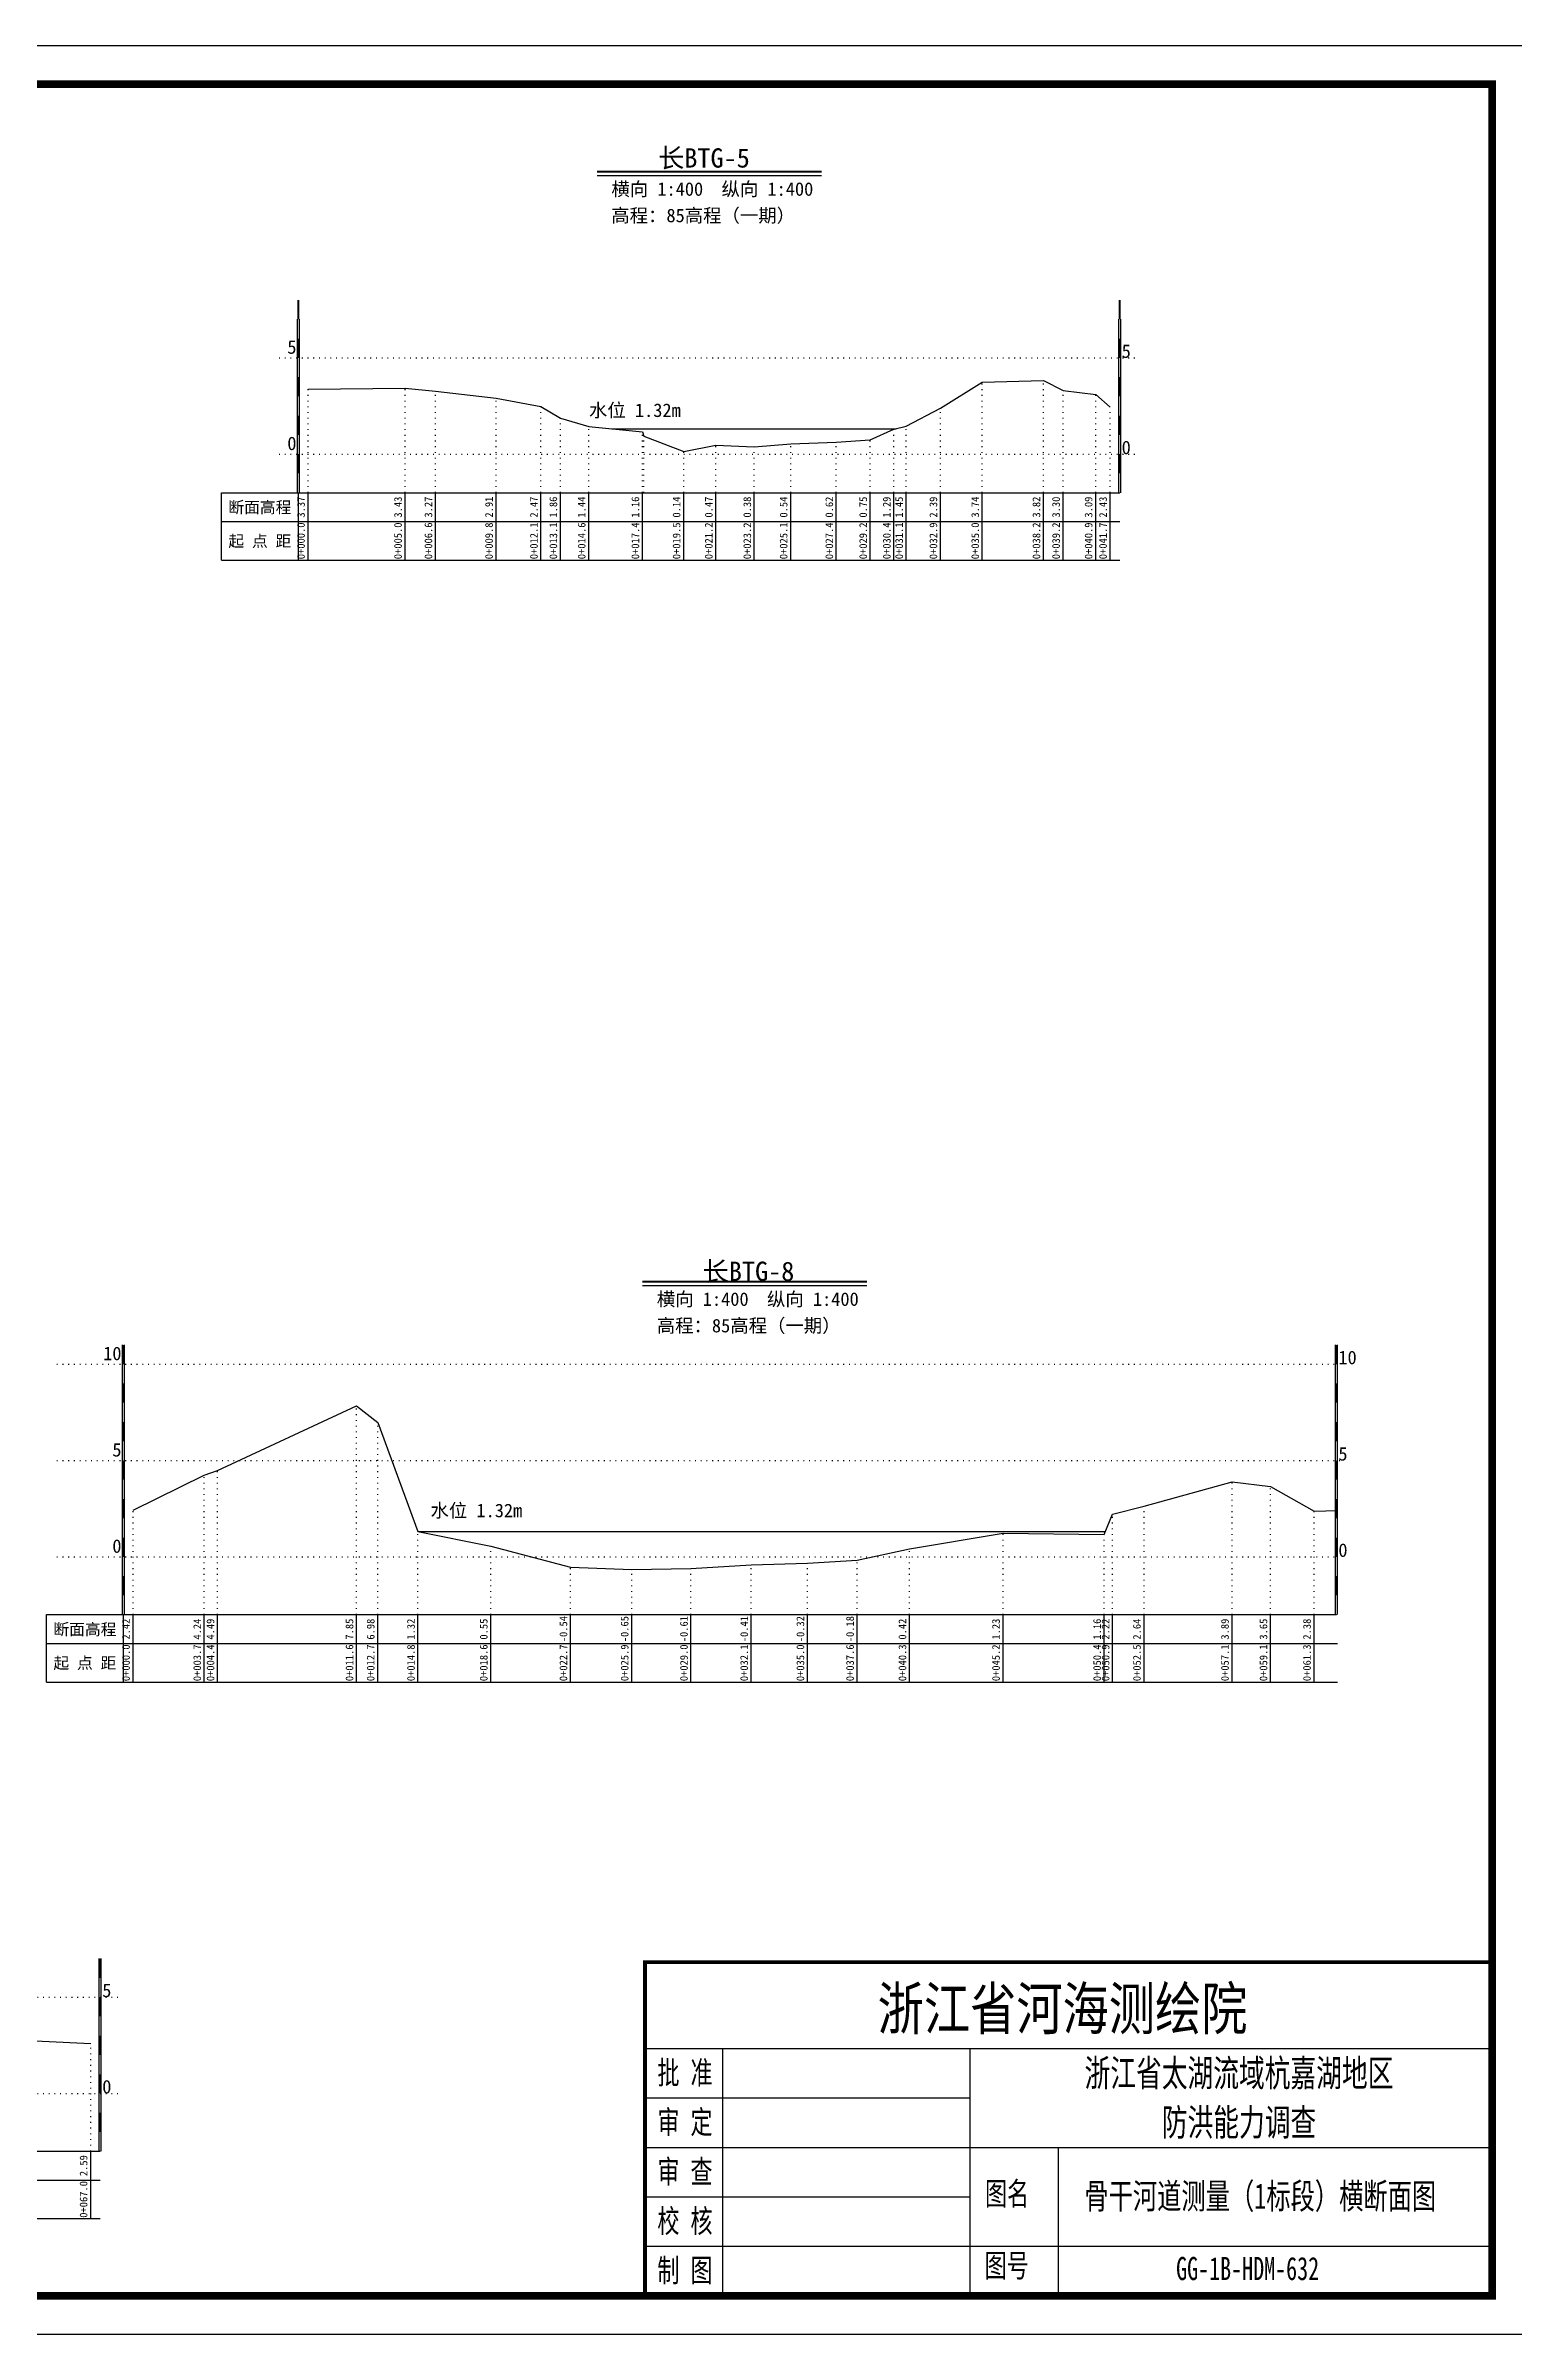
# Model space of a CAD drawing. Header units: millimetres. Extents: x 518104 to 521506, y 3371901 to 3372198.
# Drawn here: x 518828.5 to 519019, y 3371900.9 to 3372197.9 of the extents above; entities that cross this region are included whole.
import ezdxf
from ezdxf.enums import TextEntityAlignment as Align

# ---------------------------------------------------------------- set-up
doc = ezdxf.new("R2010")
doc.units = ezdxf.units.MM
doc.header["$LTSCALE"] = 0.4
doc.header["$MEASUREMENT"] = 0
doc.linetypes.add('X4', pattern=[1.6, 0, -1.6])
for name, color, linetype in [('DMX', 1, 'Continuous'), ('TEXT', 7, 'Continuous'), ('zdm1', 5, 'Continuous'), ('ZDMT5', 3, 'Continuous'), ('图框', 7, 'Continuous'), ('断面名称', 5, 'Continuous'), ('比例尺', 3, 'Continuous'), ('水位', 4, 'Continuous')]:
    doc.layers.add(name, color=color, linetype=linetype)
doc.styles.add('HDM', font='仿宋_GB2312.ttf')
doc.styles.add('tk2', font='SimSun.ttf', dxfattribs={"width": 0.8})

msp = doc.modelspace()

# ---------------------------------------------------------------- linework, layer by layer
at = {"lineweight": 100, "const_width": 0.5}
msp.add_lwpolyline([(519016.26, 3371949.15), (518906.26, 3371949.15), (518906.26, 3371905.87), (519016.26, 3371905.87), (519016.26, 3371949.15)], dxfattribs=at)
at = {"layer": 'DMX', "linetype": 'Continuous', "flags": 128}
for points in [[(518862.51, 3372153.3), (518875.11, 3372153.45), (518879.06, 3372153.05), (518886.94, 3372152.15), (518892.76, 3372151.05), (518895.29, 3372149.52), (518898.96, 3372148.47), (518905.94, 3372147.77), (518906.11, 3372147.2), (518911.29, 3372145.22), (518915.46, 3372146.05), (518920.46, 3372145.82), (518925.19, 3372146.22), (518931.11, 3372146.42), (518935.51, 3372146.75), (518938.59, 3372148.1), (518940.19, 3372148.5), (518944.64, 3372150.85), (518950.06, 3372154.22), (518958.01, 3372154.42), (518960.56, 3372153.12), (518964.79, 3372152.6), (518966.66, 3372150.95)], [(518839.79, 3372007.81), (518849.04, 3372012.36), (518850.77, 3372012.98), (518868.82, 3372021.38), (518871.57, 3372019.21), (518876.79, 3372005.06), (518886.24, 3372003.13), (518896.59, 3372000.41), (518904.54, 3372000.13), (518912.24, 3372000.23), (518920.07, 3372000.73), (518927.37, 3372000.96), (518933.82, 3372001.31), (518940.62, 3372002.81), (518952.77, 3372004.83), (518965.89, 3372004.66), (518965.89, 3372004.66), (518966.99, 3372007.31), (518971.07, 3372008.36), (518982.49, 3372011.48), (518987.49, 3372010.88), (518993.14, 3372007.71), (518996.17, 3372007.77)], [(518666.84, 3371938.3), (518677.49, 3371938.27), (518688.26, 3371938.07), (518718.96, 3371938.25), (518722.36, 3371938.92), (518727.51, 3371942.7), (518735.21, 3371943.1), (518742.01, 3371934.25), (518748.89, 3371932.95), (518757.04, 3371930.97), (518762.09, 3371931.9), (518767.21, 3371932.1), (518773.36, 3371931.65), (518780.69, 3371930.97), (518785.89, 3371931.17), (518788.54, 3371931.6), (518793.04, 3371932.25), (518800.86, 3371936.6), (518800.86, 3371936.6), (518803.64, 3371940.32), (518809.54, 3371942.17), (518817.24, 3371942.05), (518822.56, 3371939.17), (518834.29, 3371938.6)]]:
    msp.add_lwpolyline(points, dxfattribs=at)
at = {"layer": 'TEXT', "color": 0}
for p, q in [((518906.26, 3371937.95, 0), (519016.26, 3371937.95, 0)), ((518916.34, 3371937.95, 0), (518916.34, 3371912.29, 0)), ((518948.43, 3371937.95, 0), (518948.43, 3371912.29, 0)), ((518906.26, 3371931.54, 0), (518948.43, 3371931.54, 0)), ((518906.26, 3371925.12, 0), (518948.43, 3371925.12, 0)), ((518948.43, 3371925.12, 0), (519016.26, 3371925.12, 0)), ((518959.91, 3371925.12, 0), (518959.91, 3371905.87, 0)), ((518906.26, 3371918.7, 0), (518948.43, 3371918.7, 0)), ((518906.26, 3371912.29, 0), (519016.26, 3371912.29, 0)), ((518916.34, 3371912.29, 0), (518916.34, 3371905.87, 0)), ((518948.43, 3371912.29, 0), (518948.43, 3371905.87, 0))]:
    msp.add_line(p, q, dxfattribs=at)
at = {"layer": 'zdm1', "linetype": 'Continuous'}
for p, q in [((518861.14, 3372139.87), (518861.14, 3372162.37)), ((518861.39, 3372139.87), (518861.39, 3372162.37)), ((518967.79, 3372139.87), (518967.79, 3372162.37)), ((518968.04, 3372139.87), (518968.04, 3372162.37)), ((518851.26, 3372139.87), (518862.51, 3372139.87)), ((518851.26, 3372131.12), (518851.26, 3372139.87)), ((518861.26, 3372131.12), (518861.26, 3372139.87)), ((518862.51, 3372139.87), (518967.91, 3372139.87)), ((518851.26, 3372136.12), (518967.91, 3372136.12)), ((518851.26, 3372131.12), (518967.91, 3372131.12)), ((518838.42, 3371994.26), (518838.42, 3372029.26)), ((518838.67, 3371994.26), (518838.67, 3372029.26)), ((518995.92, 3371994.26), (518995.92, 3372029.26)), ((518996.17, 3371994.26), (518996.17, 3372029.26)), ((518828.54, 3371994.26), (518839.79, 3371994.26)), ((518828.54, 3371985.51), (518828.54, 3371994.26)), ((518833.65, 3371994.26), (518996.05, 3371994.26)), ((518838.54, 3371985.51), (518838.54, 3371994.26)), ((518828.54, 3371990.51), (518996.17, 3371990.51)), ((518828.54, 3371985.51), (518996.17, 3371985.51)), ((518835.41, 3371924.62), (518835.41, 3371949.62)), ((518835.66, 3371924.62), (518835.66, 3371949.62)), ((518666.84, 3371924.62), (518835.54, 3371924.62)), ((518655.59, 3371920.87), (518835.54, 3371920.87)), ((518655.59, 3371915.87), (518835.54, 3371915.87))]:
    msp.add_line(p, q, dxfattribs=at)
at = {"layer": 'zdm1', "linetype": 'X4'}
for p, q in [((518858.76, 3372157.37), (518970.41, 3372157.37)), ((518858.76, 3372144.87), (518970.41, 3372144.87)), ((518829.9, 3372026.76), (518996.17, 3372026.76)), ((518829.9, 3372014.26), (518996.9, 3372014.26)), ((518829.9, 3372001.76), (518996.17, 3372001.76)), ((518663.09, 3371944.62), (518838.04, 3371944.62)), ((518663.09, 3371932.12), (518838.04, 3371932.12))]:
    msp.add_line(p, q, dxfattribs=at)
at = {"layer": 'zdm1', "linetype": 'Continuous', "flags": 128}
for points in [[(518861.26, 3372162.37, 0.25, 0.25, 0), (518861.26, 3372164.87, 0.25, 0.25, 0)], [(518967.91, 3372162.37, 0.25, 0.25, 0), (518967.91, 3372164.87, 0.25, 0.25, 0)], [(518861.26, 3372157.37, 0.25, 0.25, 0), (518861.26, 3372159.87, 0.25, 0.25, 0)], [(518967.91, 3372157.37, 0.25, 0.25, 0), (518967.91, 3372159.87, 0.25, 0.25, 0)], [(518861.26, 3372152.37, 0.25, 0.25, 0), (518861.26, 3372154.87, 0.25, 0.25, 0)], [(518967.91, 3372152.37, 0.25, 0.25, 0), (518967.91, 3372154.87, 0.25, 0.25, 0)], [(518861.26, 3372147.37, 0.25, 0.25, 0), (518861.26, 3372149.87, 0.25, 0.25, 0)], [(518967.91, 3372147.37, 0.25, 0.25, 0), (518967.91, 3372149.87, 0.25, 0.25, 0)], [(518861.26, 3372142.37, 0.25, 0.25, 0), (518861.26, 3372144.87, 0.25, 0.25, 0)], [(518967.91, 3372142.37, 0.25, 0.25, 0), (518967.91, 3372144.87, 0.25, 0.25, 0)], [(518838.54, 3372026.76, 0.25, 0.25, 0), (518838.54, 3372029.26, 0.25, 0.25, 0)], [(518996.05, 3372026.76, 0.25, 0.25, 0), (518996.05, 3372029.26, 0.25, 0.25, 0)], [(518838.54, 3372021.76, 0.25, 0.25, 0), (518838.54, 3372024.26, 0.25, 0.25, 0)], [(518996.05, 3372021.76, 0.25, 0.25, 0), (518996.05, 3372024.26, 0.25, 0.25, 0)], [(518838.54, 3372016.76, 0.25, 0.25, 0), (518838.54, 3372019.26, 0.25, 0.25, 0)], [(518996.05, 3372016.76, 0.25, 0.25, 0), (518996.05, 3372019.26, 0.25, 0.25, 0)], [(518838.54, 3372011.76, 0.25, 0.25, 0), (518838.54, 3372014.26, 0.25, 0.25, 0)], [(518996.05, 3372011.76, 0.25, 0.25, 0), (518996.05, 3372014.26, 0.25, 0.25, 0)], [(518838.54, 3372006.76, 0.25, 0.25, 0), (518838.54, 3372009.26, 0.25, 0.25, 0)], [(518996.05, 3372006.76, 0.25, 0.25, 0), (518996.05, 3372009.26, 0.25, 0.25, 0)], [(518838.54, 3372001.76, 0.25, 0.25, 0), (518838.54, 3372004.26, 0.25, 0.25, 0)], [(518996.05, 3372001.76, 0.25, 0.25, 0), (518996.05, 3372004.26, 0.25, 0.25, 0)], [(518838.54, 3371996.76, 0.25, 0.25, 0), (518838.54, 3371999.26, 0.25, 0.25, 0)], [(518996.05, 3371996.76, 0.25, 0.25, 0), (518996.05, 3371999.26, 0.25, 0.25, 0)], [(518835.54, 3371947.12, 0.25, 0.25, 0), (518835.54, 3371949.62, 0.25, 0.25, 0)], [(518835.54, 3371942.12, 0.25, 0.25, 0), (518835.54, 3371944.62, 0.25, 0.25, 0)], [(518835.54, 3371937.12, 0.25, 0.25, 0), (518835.54, 3371939.62, 0.25, 0.25, 0)], [(518835.54, 3371932.12, 0.25, 0.25, 0), (518835.54, 3371934.62, 0.25, 0.25, 0)], [(518835.54, 3371927.12, 0.25, 0.25, 0), (518835.54, 3371929.62, 0.25, 0.25, 0)]]:
    msp.add_lwpolyline(points, format="xyseb", dxfattribs=at)
at = {"layer": 'ZDMT5', "linetype": 'X4'}
for p, q in [((518862.51, 3372139.87), (518862.51, 3372153.3)), ((518875.11, 3372139.87), (518875.11, 3372153.45)), ((518879.06, 3372139.87), (518879.06, 3372153.05)), ((518950.06, 3372139.87), (518950.06, 3372154.22)), ((518958.01, 3372139.87), (518958.01, 3372154.42)), ((518960.56, 3372139.87), (518960.56, 3372153.12)), ((518886.94, 3372139.87), (518886.94, 3372152.15)), ((518892.76, 3372139.87), (518892.76, 3372151.05)), ((518944.64, 3372139.87), (518944.64, 3372150.85)), ((518964.79, 3372139.87), (518964.79, 3372152.6)), ((518966.66, 3372139.87), (518966.66, 3372150.95)), ((518895.29, 3372139.87), (518895.29, 3372149.52)), ((518898.96, 3372139.87), (518898.96, 3372148.47)), ((518905.94, 3372139.87), (518905.94, 3372147.77)), ((518906.11, 3372139.87), (518906.11, 3372147.2)), ((518938.59, 3372139.87), (518938.59, 3372148.1)), ((518940.19, 3372139.87), (518940.19, 3372148.5)), ((518911.29, 3372139.87), (518911.29, 3372145.22)), ((518915.46, 3372139.87), (518915.46, 3372146.05)), ((518920.46, 3372139.87), (518920.46, 3372145.82)), ((518925.19, 3372139.87), (518925.19, 3372146.22)), ((518931.11, 3372139.87), (518931.11, 3372146.42)), ((518935.51, 3372139.87), (518935.51, 3372146.75)), ((518868.82, 3371994.26), (518868.82, 3372021.38)), ((518871.57, 3371994.26), (518871.57, 3372019.21)), ((518849.04, 3371994.26), (518849.04, 3372012.36)), ((518850.77, 3371994.26), (518850.77, 3372012.98)), ((518982.49, 3371994.26), (518982.49, 3372011.48)), ((518987.49, 3371994.26), (518987.49, 3372010.88)), ((518839.79, 3371994.26), (518839.79, 3372007.81)), ((518971.07, 3371994.26), (518971.07, 3372008.36)), ((518993.14, 3371994.26), (518993.14, 3372007.71)), ((518876.79, 3371994.26), (518876.79, 3372005.06)), ((518952.77, 3371994.26), (518952.77, 3372004.83)), ((518965.89, 3371994.26), (518965.89, 3372004.66)), ((518965.89, 3371994.26), (518965.89, 3372004.66)), ((518966.99, 3371994.26), (518966.99, 3372007.31)), ((518886.24, 3371994.26), (518886.24, 3372003.13)), ((518940.62, 3371994.26), (518940.62, 3372002.81)), ((518896.59, 3371994.26), (518896.59, 3372000.41)), ((518904.54, 3371994.26), (518904.54, 3372000.13)), ((518912.24, 3371994.26), (518912.24, 3372000.23)), ((518920.07, 3371994.26), (518920.07, 3372000.73)), ((518927.37, 3371994.26), (518927.37, 3372000.96)), ((518933.82, 3371994.26), (518933.82, 3372001.31)), ((518834.29, 3371924.62), (518834.29, 3371938.6))]:
    msp.add_line(p, q, dxfattribs=at)
at = {"layer": 'ZDMT5', "linetype": 'Continuous'}
for p, q in [((518862.51, 3372131.12), (518862.51, 3372139.87)), ((518875.11, 3372131.12), (518875.11, 3372139.87)), ((518879.06, 3372131.12), (518879.06, 3372139.87)), ((518886.94, 3372131.12), (518886.94, 3372139.87)), ((518892.76, 3372131.12), (518892.76, 3372139.87)), ((518895.29, 3372131.12), (518895.29, 3372139.87)), ((518898.96, 3372131.12), (518898.96, 3372139.87)), ((518905.94, 3372131.12), (518905.94, 3372139.87)), ((518911.29, 3372131.12), (518911.29, 3372139.87)), ((518915.46, 3372131.12), (518915.46, 3372139.87)), ((518920.46, 3372131.12), (518920.46, 3372139.87)), ((518925.19, 3372131.12), (518925.19, 3372139.87)), ((518931.11, 3372131.12), (518931.11, 3372139.87)), ((518935.51, 3372131.12), (518935.51, 3372139.87)), ((518938.59, 3372131.12), (518938.59, 3372139.87)), ((518940.19, 3372131.12), (518940.19, 3372139.87)), ((518944.64, 3372131.12), (518944.64, 3372139.87)), ((518950.06, 3372131.12), (518950.06, 3372139.87)), ((518958.01, 3372131.12), (518958.01, 3372139.87)), ((518960.56, 3372131.12), (518960.56, 3372139.87)), ((518964.79, 3372131.12), (518964.79, 3372139.87)), ((518966.66, 3372131.12), (518966.66, 3372139.87)), ((518839.79, 3371985.51), (518839.79, 3371994.26)), ((518849.04, 3371985.51), (518849.04, 3371994.26)), ((518850.77, 3371985.51), (518850.77, 3371994.26)), ((518868.82, 3371985.51), (518868.82, 3371994.26)), ((518871.57, 3371985.51), (518871.57, 3371994.26)), ((518876.79, 3371985.51), (518876.79, 3371994.26)), ((518886.24, 3371985.51), (518886.24, 3371994.26)), ((518896.59, 3371985.51), (518896.59, 3371994.26)), ((518904.54, 3371985.51), (518904.54, 3371994.26)), ((518912.24, 3371985.51), (518912.24, 3371994.26)), ((518920.07, 3371985.51), (518920.07, 3371994.26)), ((518927.37, 3371985.51), (518927.37, 3371994.26)), ((518933.82, 3371985.51), (518933.82, 3371994.26)), ((518940.62, 3371985.51), (518940.62, 3371994.26)), ((518952.77, 3371985.51), (518952.77, 3371994.26)), ((518965.89, 3371985.51), (518965.89, 3371994.26)), ((518966.99, 3371985.51), (518966.99, 3371994.26)), ((518971.07, 3371985.51), (518971.07, 3371994.26)), ((518982.49, 3371985.51), (518982.49, 3371994.26)), ((518987.49, 3371985.51), (518987.49, 3371994.26)), ((518993.14, 3371985.51), (518993.14, 3371994.26)), ((518834.29, 3371915.87), (518834.29, 3371924.62))]:
    msp.add_line(p, q, dxfattribs=at)
at = {"layer": '图框', "flags": 128}
msp.add_lwpolyline([(518601.26, 3371900.87), (519021.26, 3371900.87), (519021.26, 3372197.87), (518601.26, 3372197.87)], close=True, dxfattribs=at)
at = {"layer": '图框', "const_width": 1, "flags": 128}
msp.add_lwpolyline([(518626.26, 3371905.87), (519016.26, 3371905.87), (519016.26, 3372192.87), (518626.26, 3372192.87)], close=True, dxfattribs=at)
at = {"layer": '比例尺', "color": 3, "linetype": 'Continuous', "lineweight": 40}
for p, q in [((518900.05, 3372181.55), (518929.17, 3372181.55)), ((518905.95, 3372037.48), (518935.08, 3372037.48))]:
    msp.add_line(p, q, dxfattribs=at)
at = {"layer": '比例尺', "color": 3, "linetype": 'Continuous'}
for p, q in [((518900.05, 3372181.05), (518929.17, 3372181.05)), ((518905.95, 3372036.98), (518935.08, 3372036.98))]:
    msp.add_line(p, q, dxfattribs=at)
at = {"layer": '水位', "color": 6, "linetype": 'Continuous'}
for p, q in [((518901.95, 3372148.17), (518938.89, 3372148.17)), ((518876.79, 3372005.06), (518966.06, 3372005.06))]:
    msp.add_line(p, q, dxfattribs=at)

# ---------------------------------------------------------------- texts
at = {"layer": 'TEXT', "color": 7, "ltscale": 8, "style": 'tk2'}
for tag, p, s, height, width in [('浙江省河海测绘院', (518936.48, 3371940.39, 0), '（单位名称）', 5.5, 0.8), ('批 准', (518907.88, 3371933.32, 0), '批准', 3, 0.7), ('审 定', (518907.88, 3371926.91, 0), '审定', 3, 0.7), ('审 查', (518907.88, 3371920.49, 0), '审 查', 3, 0.7), ('图名', (518950.42, 3371917.62, 0), '审查', 3, 0.7), ('校 核', (518907.88, 3371914.07, 0), '校 核', 3, 0.7), ('制 图', (518907.88, 3371907.66, 0), '制 图', 3, 0.7), ('图号', (518950.37, 3371908.29, 0), '图号', 3, 0.7)]:
    msp.add_attdef(tag, p, s, height=height, dxfattribs=dict(at, width=width))
at = {"layer": 'TEXT', "color": 0, "style": 'tk2', "width": 0.7}
for tag, text, height, p in [('浙江省太湖流域杭嘉湖地区', '浙江省太湖流域杭嘉湖地区', 3.5, (518983.4, 3371934.77, -206.67)), ('防洪能力调查', '防洪能力调查', 3.5, (518983.4, 3371928.38, -206.67)), ('骨干河道测量（1标段）横断面图', '骨干河道测量（1标段）横断面图', 3.3, (518986.16, 3371918.8, -206.67)), ('GG-1B-HDM-632', 'GG-1B-HDM-001', 3, (518984.52, 3371909.4, -206.67))]:
    msp.add_attdef(tag, text=text, height=height, dxfattribs=at).set_placement(p, align=Align.MIDDLE_CENTER)
at = {"layer": 'zdm1', "linetype": 'Continuous', "style": 'HDM'}
for s, p in [('5', (518861.01, 3372157.37)), ('0', (518861.01, 3372144.87)), ('10', (518838.29, 3372026.76)), ('5', (518838.29, 3372014.26)), ('0', (518838.29, 3372001.76))]:
    msp.add_text(s, height=1.75, dxfattribs=at).set_placement(p, align=Align.BOTTOM_RIGHT)
for s, p in [('5', (518968.16, 3372157.37)), ('0', (518968.16, 3372144.87)), ('10', (518996.3, 3372026.76)), ('5', (518996.3, 3372014.26)), ('0', (518996.3, 3372001.76)), ('5', (518835.79, 3371944.62)), ('0', (518835.79, 3371932.12))]:
    msp.add_text(s, height=1.75, dxfattribs=at).set_placement(p)
for s, p in [('断面高程', (518856.26, 3372138)), ('起 点 距', (518856.26, 3372133.62)), ('断面高程', (518833.54, 3371992.38)), ('起 点 距', (518833.54, 3371988.01))]:
    msp.add_text(s, height=1.5, dxfattribs=at).set_placement(p, align=Align.MIDDLE)
at = {"layer": 'ZDMT5', "linetype": 'Continuous', "style": 'HDM'}
for s, p in [('3.37', (518862.39, 3372138)), ('3.43', (518874.99, 3372138)), ('3.27', (518878.94, 3372138)), ('2.91', (518886.81, 3372138)), ('2.47', (518892.64, 3372138)), ('1.86', (518895.16, 3372138)), ('1.44', (518898.84, 3372138)), ('1.16', (518905.81, 3372138)), ('0.14', (518911.16, 3372138)), ('0.47', (518915.34, 3372138)), ('0.38', (518920.34, 3372138)), ('0.54', (518925.06, 3372138)), ('0.62', (518930.99, 3372138)), ('0.75', (518935.39, 3372138)), ('1.29', (518938.46, 3372138)), ('1.45', (518940.06, 3372138)), ('2.39', (518944.51, 3372138)), ('3.74', (518949.94, 3372138)), ('3.82', (518957.89, 3372138)), ('3.30', (518960.44, 3372138)), ('3.09', (518964.66, 3372138)), ('2.43', (518966.54, 3372138)), ('0+000.0', (518862.39, 3372133.62)), ('0+005.0', (518874.99, 3372133.62)), ('0+006.6', (518878.94, 3372133.62)), ('0+009.8', (518886.81, 3372133.62)), ('0+012.1', (518892.64, 3372133.62)), ('0+013.1', (518895.16, 3372133.62)), ('0+014.6', (518898.84, 3372133.62)), ('0+017.4', (518905.81, 3372133.62)), ('0+019.5', (518911.16, 3372133.62)), ('0+021.2', (518915.34, 3372133.62)), ('0+023.2', (518920.34, 3372133.62)), ('0+025.1', (518925.06, 3372133.62)), ('0+027.4', (518930.99, 3372133.62)), ('0+029.2', (518935.39, 3372133.62)), ('0+030.4', (518938.46, 3372133.62)), ('0+031.1', (518940.06, 3372133.62)), ('0+032.9', (518944.51, 3372133.62)), ('0+035.0', (518949.94, 3372133.62)), ('0+038.2', (518957.89, 3372133.62)), ('0+039.2', (518960.44, 3372133.62)), ('0+040.9', (518964.66, 3372133.62)), ('0+041.7', (518966.54, 3372133.62)), ('2.42', (518839.67, 3371992.38)), ('4.24', (518848.92, 3371992.38)), ('4.49', (518850.64, 3371992.38)), ('7.85', (518868.69, 3371992.38)), ('6.98', (518871.44, 3371992.38)), ('1.32', (518876.67, 3371992.38)), ('0.55', (518886.12, 3371992.38)), ('-0.54', (518896.47, 3371992.38)), ('-0.65', (518904.42, 3371992.38)), ('-0.61', (518912.12, 3371992.38)), ('-0.41', (518919.94, 3371992.38)), ('-0.32', (518927.24, 3371992.38)), ('-0.18', (518933.69, 3371992.38)), ('0.42', (518940.49, 3371992.38)), ('1.23', (518952.64, 3371992.38)), ('1.16', (518965.77, 3371992.38)), ('2.22', (518966.87, 3371992.38)), ('2.64', (518970.94, 3371992.38)), ('3.89', (518982.37, 3371992.38)), ('3.65', (518987.37, 3371992.38)), ('2.38', (518993.02, 3371992.38)), ('0+000.0', (518839.67, 3371988.01)), ('0+003.7', (518848.92, 3371988.01)), ('0+004.4', (518850.64, 3371988.01)), ('0+011.6', (518868.69, 3371988.01)), ('0+012.7', (518871.44, 3371988.01)), ('0+014.8', (518876.67, 3371988.01)), ('0+018.6', (518886.12, 3371988.01)), ('0+022.7', (518896.47, 3371988.01)), ('0+025.9', (518904.42, 3371988.01)), ('0+029.0', (518912.12, 3371988.01)), ('0+032.1', (518919.94, 3371988.01)), ('0+035.0', (518927.24, 3371988.01)), ('0+037.6', (518933.69, 3371988.01)), ('0+040.3', (518940.49, 3371988.01)), ('0+045.2', (518952.64, 3371988.01)), ('0+050.4', (518965.77, 3371988.01)), ('0+050.9', (518966.87, 3371988.01)), ('0+052.5', (518970.94, 3371988.01)), ('0+057.1', (518982.37, 3371988.01)), ('0+059.1', (518987.37, 3371988.01)), ('0+061.3', (518993.02, 3371988.01)), ('2.59', (518834.16, 3371922.75)), ('0+067.0', (518834.16, 3371918.37))]:
    msp.add_text(s, height=1, rotation=90, dxfattribs=at).set_placement(p, align=Align.BOTTOM_CENTER)
at = {"layer": '断面名称', "color": 5, "linetype": 'Continuous', "style": 'HDM'}
for s, p in [('长BTG-5', (518913.92, 3372183.36)), ('长BTG-8', (518919.7, 3372038.87))]:
    msp.add_text(s, height=2.5, dxfattribs=at).set_placement(p, align=Align.MIDDLE)
at = {"layer": '比例尺', "color": 3, "linetype": 'Continuous', "style": 'HDM'}
for s, p in [('横向 1:400  纵向 1:400', (518928.12, 3372177.88)), ('高程：85高程（一期）', (518925.75, 3372174.45)), ('横向 1:400  纵向 1:400', (518934.02, 3372033.81)), ('高程：85高程（一期）', (518931.66, 3372030.37))]:
    msp.add_text(s, height=1.75, dxfattribs=at).set_placement(p, align=Align.BOTTOM_RIGHT)
at = {"layer": '水位', "color": 6, "linetype": 'Continuous', "style": 'HDM'}
for p in [(518910.91, 3372149.17), (518890.33, 3372006.38)]:
    msp.add_text('水位 1.32m', height=1.75, dxfattribs=at).set_placement(p, align=Align.BOTTOM_RIGHT)

doc.saveas('drawing.dxf')
